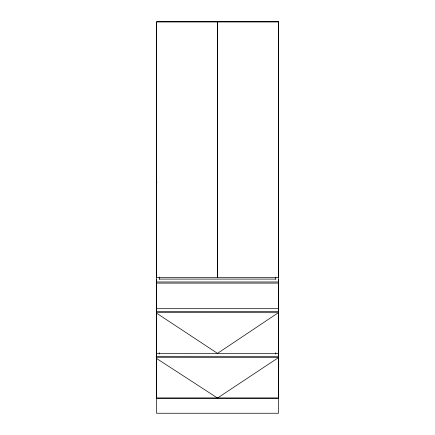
<?xml version="1.0" encoding="UTF-8"?>
<svg xmlns="http://www.w3.org/2000/svg" width="435" height="435" viewBox="0 0 435 435"><rect width="100%" height="100%" fill="white"/><g stroke="black" fill="none" stroke-linecap="round" stroke-linejoin="round"><path stroke-width="0.65" d="M156.665 357.271L278.335 357.385M156.665 312.591L278.335 312.716L217.5 353.372L156.665 313.216M278.335 279.422L278.335 308.698L156.665 308.698L156.665 283.103L278.335 283.103M278.335 357.478L278.335 356.352M278.335 312.808L278.335 311.639M278.335 281.934L278.335 283.196M278.335 356.303L156.665 356.303M278.335 311.585L156.665 311.585M278.335 357.711L217.5 398.041L156.665 358.538M159.226 279.085L275.774 279.085M156.665 281.972L278.335 281.972M156.518 398.194L278.482 398.194M278.335 309.04L278.335 353.372L156.665 353.372L156.665 309.035M278.335 353.851L278.335 398.041L156.665 398.041L156.665 353.851M275.774 277.051L275.774 279.281M275.774 352.671L275.774 354.03M159.226 277.051L159.226 279.281M159.226 352.671L159.226 354.03M156.921 182.037L156.921 182.33M156.665 279.422L156.665 308.698M278.482 21.75L156.518 21.75L156.518 413.25L278.482 413.25L278.482 21.75M217.348 21.902L156.665 21.902L156.665 277.579L217.348 277.579L217.348 21.902M278.335 21.902L217.652 21.902L217.652 277.579L278.335 277.579L278.335 21.902"/></g></svg>
